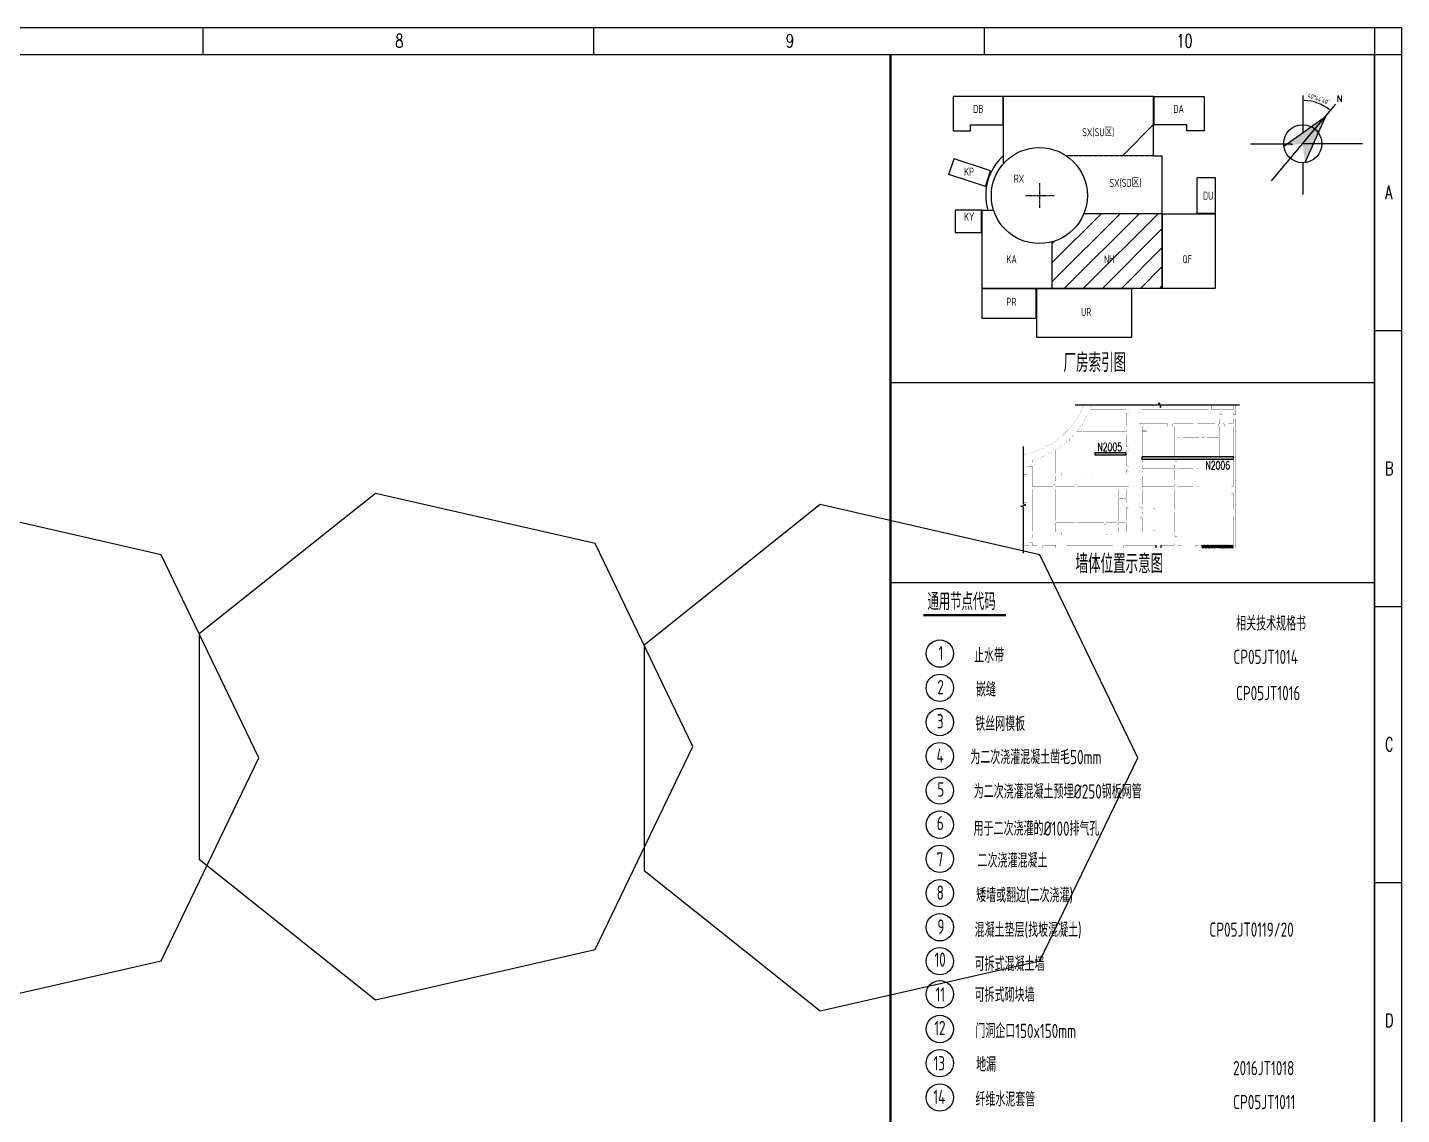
# Model space of a CAD drawing. Extents: x -383207 to 558143, y -95136 to 11777.
# Drawn here: x 440067 to 452838, y -83053 to -72949 of the extents above; entities that cross this region are included whole.
import ezdxf
from ezdxf.enums import TextEntityAlignment as Align

# ---------------------------------------------------------------- set-up
doc = ezdxf.new("R2010")
doc.units = 0
doc.linetypes.add('CENTER', pattern=[50.8, 31.75, -6.35, 6.35, -6.35])
doc.layers.get('0').update_dxf_attribs({"linetype": 'CONTINUOUS'})
for name, color, linetype in [('B版云线202106', 2, 'CONTINUOUS'), ('C77(文本)', 7, 'CONTINUOUS'), ('DIM', 3, 'CONTINUOUS'), ('NHFVVP_CenterLine', 4, 'CONTINUOUS'), ('NHJTTK', 7, 'CONTINUOUS'), ('TEXT', 4, 'CONTINUOUS'), ('THIN', 3, 'CONTINUOUS'), ('wall', 7, 'CONTINUOUS'), ('中心线', 2, 'CENTER'), ('缩略图', 4, 'CONTINUOUS')]:
    doc.layers.add(name, color=color, linetype=linetype)
doc.styles.add('HZ', font='TXT.shx', dxfattribs={"width": 0.7, "bigfont": 'hz.shx'})
doc.styles.add('RH', font='romans.shx', dxfattribs={"width": 0.7, "bigfont": 'hz.shx'})
doc.styles.add('ROMANT', font='ROMANT.shx', dxfattribs={"width": 0.618, "height": 450, "bigfont": 'ochinese.shx'})
doc.styles.add('S1', font='tssdeng.shx', dxfattribs={"width": 0.7, "bigfont": 'tssdchn.shx'})
doc.styles.add('TSSD_Dimension', font='Tssdeng.shx', dxfattribs={"width": 0.7, "bigfont": 'tssdchn.shx'})
doc.styles.add('TSSD_Label', font='tssdeng.shx', dxfattribs={"width": 0.7, "bigfont": 'hztxt.shx'})

# ---------------------------------------------------------------- blocks, each defined once
blk = doc.blocks.new('tk1')
at = {"color": 4, "flags": 128}
for points in [[(45509, -541568), (82684, -541568)], [(71544, -541568), (71544, -541818)], [(75174, -541568), (75174, -541818)], [(78804, -541568), (78804, -541818)], [(82434, -541568), (82434, -541818)], [(82684, -541568), (82684, -562593)]]:
    blk.add_lwpolyline(points, dxfattribs=at)
blk.add_lwpolyline([(46134, -541818), (82432, -541818), (82432, -562343), (46134, -562343)], close=True)
at = {"flags": 128}
for points in [[(82434, -541818), (82684, -541818)], [(82434, -544383), (82684, -544383)], [(82434, -546949), (82684, -546949)], [(82434, -549515), (82684, -549515)]]:
    blk.add_lwpolyline(points, dxfattribs=at)
at = {"layer": 'C77(文本)', "color": 4}
for p in [(77932, -541818), (82432, -554137)]:
    blk.add_line(p, (82432, -541818), dxfattribs=at)
at = {"color": 0, "style": 'HZ', "width": 0.7}
for s, p in [('8', (73332, -541755)), ('9', (76962, -541755)), ('10', (80592, -541755)), ('A', (82530, -543163)), ('B', (82530, -545729)), ('C', (82530, -548294)), ('D', (82530, -550860))]:
    blk.add_text(s, height=125, dxfattribs=at).set_placement(p)
blk = doc.blocks.new('slt')
at = {"layer": 'wall'}
h = blk.add_hatch(dxfattribs=at)
h.set_pattern_fill('JIS_STN_1E', color=6, scale=6.48, style=0)
h.set_pattern_definition([(45, (83181.353, -251063.5346), (-4.582052, 4.582052), []), (45, (83185.921, -251063.5346), (-4.582052, 4.582052), [6.48, -3.24])])
h.paths.add_polyline_path([(60981, -243685), (60689, -243685), (60689, -243711), (60981, -243711)])
for p, q in [((60261, -243685), (60261, -243711)), ((60310, -243685), (60310, -243711))]:
    blk.add_line(p, q, dxfattribs=at)
at = {"layer": 'wall', "const_width": 0.972}
for points in [[(59032, -242844, 0.25589), (59593, -242382)], [(59651, -242424, 0.013804), (59668, -242382)], [(59577, -242560, 0.036163), (59636, -242457)], [(59526, -242628, 0.022164), (59570, -242570, 0.022164)], [(59333, -242798, 0.045893), (59453, -242706)], [(59463, -242697, 0.019791), (59508, -242650)], [(59113, -242896, 0.064129), (59307, -242814)], [(59032, -242914, 0.009987), (59064, -242908)]]:
    blk.add_lwpolyline(points, format="xyb", dxfattribs=at)
for points in [[(59992, -242424), (59992, -242382)], [(60012, -242424), (60012, -242382)], [(60109, -242424), (60109, -242382)], [(60128, -242424), (60128, -242382)], [(60751, -242424), (60751, -242382)], [(60776, -242424), (60776, -242382)], [(60981, -242424), (60981, -242382)], [(61006, -242424), (61006, -242382)], [(59986, -242457), (59636, -242457)], [(59992, -242424), (59651, -242424)], [(59986, -242580), (59986, -242457)], [(60018, -242424), (60012, -242424)], [(60013, -242457), (60012, -242457)], [(60012, -242575), (60012, -242457)], [(60018, -242452), (60018, -242424)], [(60109, -242424), (60103, -242424)], [(60103, -242452), (60103, -242424)], [(60857, -242457), (60107, -242457)], [(60751, -242424), (60128, -242424)], [(60981, -242424), (60776, -242424)], [(60857, -242473), (60857, -242457)], [(60857, -242473), (60883, -242473)], [(60857, -242554), (60857, -242505)], [(60857, -242505), (60883, -242505)], [(60981, -242457), (60883, -242457)], [(60883, -242473), (60883, -242457)], [(60883, -242554), (60883, -242505)], [(60981, -242473), (60981, -242457)], [(60981, -242473), (61006, -242473)], [(60981, -242554), (60981, -242505)], [(60981, -242505), (61006, -242505)], [(61006, -242473), (61006, -242424)], [(61006, -243711), (61006, -242505)], [(59526, -242628), (59576, -242628)], [(59576, -242570), (59570, -242570)], [(59576, -242628), (59576, -242570)], [(59586, -242560), (59577, -242560)], [(59586, -242628), (59586, -242560)], [(59586, -242628), (59986, -242628)], [(59986, -242580), (60007, -242580)], [(59986, -242628), (59986, -242612)], [(59986, -242612), (60007, -242612)], [(60012, -242763), (60012, -242617)], [(60367, -242554), (60109, -242554)], [(60109, -242554), (60109, -242909)], [(60174, -242580), (60135, -242580)], [(60135, -242580), (60135, -242619)], [(60174, -242580), (60174, -242619), (60135, -242619)], [(60184, -242580), (60184, -242628), (60135, -242628)], [(60135, -242628), (60135, -242862)], [(60277, -242580), (60184, -242580)], [(60277, -242580), (60277, -242596)], [(60277, -242596), (60294, -242596)], [(60371, -242580), (60294, -242580)], [(60294, -242580), (60294, -242596)], [(60371, -242580), (60371, -242559)], [(60420, -242580), (60420, -242559)], [(60436, -242580), (60420, -242580)], [(60610, -242554), (60425, -242554)], [(60436, -242580), (60436, -242862)], [(60462, -242671), (60462, -242580)], [(60614, -242580), (60462, -242580)], [(60614, -242580), (60614, -242559)], [(60647, -242580), (60647, -242559)], [(60663, -242580), (60647, -242580)], [(60804, -242554), (60652, -242554)], [(60663, -242671), (60663, -242580)], [(60689, -242671), (60689, -242580)], [(60809, -242580), (60689, -242580)], [(60809, -242580), (60809, -242559)], [(60841, -242580), (60841, -242559)], [(60857, -242580), (60841, -242580)], [(60857, -242554), (60846, -242554)], [(60857, -242671), (60857, -242580)], [(60895, -242554), (60883, -242554)], [(60900, -242580), (60883, -242580)], [(60883, -242862), (60883, -242580)], [(60900, -242580), (60900, -242559)], [(60900, -242580), (60900, -242559)], [(60932, -242580), (60932, -242559)], [(60932, -242580), (60932, -242559)], [(60981, -242580), (60932, -242580)], [(60981, -242554), (60937, -242554)], [(60981, -242862), (60981, -242580)], [(59453, -242726), (59453, -242706)], [(59508, -242726), (59453, -242726)], [(59463, -242716), (59463, -242697)], [(59508, -242716), (59463, -242716)], [(59508, -242716), (59508, -242650)], [(59508, -243017), (59508, -242726)], [(59527, -242654), (59675, -242654)], [(59527, -242654), (59527, -243017)], [(59675, -243017), (59675, -242654)], [(59694, -242654), (59986, -242654)], [(59694, -242654), (59694, -242826)], [(59986, -242768), (59986, -242654)], [(59986, -242768), (60007, -242768)], [(60277, -242645), (60294, -242645)], [(60277, -242645), (60277, -242862)], [(60294, -242645), (60294, -242862)], [(60462, -242671), (60478, -242671)], [(60462, -242862), (60462, -242687)], [(60462, -242687), (60478, -242687)], [(60478, -242687), (60478, -242671)], [(60511, -242671), (60663, -242671)], [(60511, -242687), (60511, -242671)], [(60511, -242687), (60663, -242687)], [(60663, -242862), (60663, -242687)], [(60689, -242671), (60705, -242671)], [(60689, -242862), (60689, -242687)], [(60689, -242687), (60705, -242687)], [(60705, -242687), (60705, -242671)], [(60738, -242671), (60857, -242671)], [(60738, -242687), (60738, -242671)], [(60738, -242687), (60857, -242687)], [(60857, -242862), (60857, -242687)], [(59113, -242918), (59113, -242896)], [(59307, -243092), (59307, -242814)], [(59333, -242798), (59333, -243017)], [(59694, -242826), (59986, -242826)], [(59694, -242846), (59694, -243017)], [(59694, -242846), (59986, -242846)], [(59986, -242826), (59986, -242800)], [(59986, -242800), (60007, -242800)], [(59986, -242959), (59986, -242846)], [(60012, -242954), (60012, -242805)], [(60277, -242862), (60135, -242862)], [(60436, -242888), (60135, -242888)], [(60135, -242888), (60135, -242914)], [(60436, -242862), (60294, -242862)], [(60436, -242888), (60436, -242899)], [(60663, -242862), (60462, -242862)], [(60462, -242904), (60462, -242888)], [(60663, -242888), (60462, -242888)], [(60663, -242972), (60663, -242888)], [(60857, -242862), (60689, -242862)], [(60689, -243685), (60689, -242888)], [(60981, -242888), (60689, -242888)], [(60981, -242862), (60883, -242862)], [(60981, -243140), (60981, -242888)], [(59064, -242993), (59032, -242993)], [(59064, -243025), (59032, -243025)], [(59064, -242918), (59064, -242908)], [(59064, -242918), (59113, -242918)], [(59064, -242993), (59064, -242951)], [(59064, -242951), (59113, -242951)], [(59064, -243288), (59064, -243025)], [(59113, -243140), (59113, -242951)], [(59333, -243017), (59349, -243017)], [(59349, -243017), (59349, -243038)], [(59382, -243017), (59508, -243017)], [(59382, -243017), (59382, -243038)], [(59527, -243017), (59626, -243017)], [(59626, -243017), (59626, -243038)], [(59659, -243017), (59675, -243017)], [(59659, -243017), (59659, -243038)], [(59694, -243017), (59986, -243017)], [(59986, -242959), (60007, -242959)], [(59986, -243017), (59986, -242991)], [(59986, -242991), (60007, -242991)], [(60012, -243043), (60012, -242996)], [(60109, -242951), (60109, -243006)], [(60135, -242914), (60114, -242914)], [(60135, -242946), (60114, -242946)], [(60135, -243011), (60114, -243011)], [(60135, -242946), (60135, -242972)], [(60135, -242972), (60436, -242972)], [(60135, -242995), (60135, -243011)], [(60135, -242995), (60436, -242995)], [(60436, -242941), (60436, -242972)], [(60436, -242995), (60436, -243077)], [(60462, -242904), (60441, -242904)], [(60462, -242936), (60441, -242936)], [(60462, -242972), (60462, -242936)], [(60462, -242972), (60610, -242972)], [(60462, -243082), (60462, -242995)], [(60462, -242995), (60614, -242995)], [(60614, -242995), (60614, -242977)], [(60647, -242995), (60647, -242977)], [(60647, -242995), (60663, -242995)], [(60652, -242972), (60663, -242972)], [(60663, -243140), (60663, -242995)], [(59113, -243140), (59307, -243140)], [(59307, -243092), (59328, -243092)], [(59307, -243140), (59307, -243124)], [(59307, -243124), (59328, -243124)], [(59333, -243043), (59344, -243043)], [(59333, -243043), (59333, -243087)], [(59333, -243129), (59333, -243140)], [(59333, -243140), (59508, -243140)], [(59386, -243043), (59508, -243043)], [(59508, -243092), (59508, -243043)], [(59523, -243092), (59508, -243092)], [(59508, -243140), (59508, -243124)], [(59523, -243124), (59508, -243124)], [(59527, -243043), (59621, -243043)], [(59527, -243043), (59527, -243087)], [(59527, -243129), (59527, -243140)], [(59527, -243140), (60012, -243140)], [(59664, -243043), (60012, -243043)], [(60012, -243281), (60012, -243140)], [(60109, -243048), (60109, -243301)], [(60135, -243043), (60114, -243043)], [(60135, -243043), (60135, -243140)], [(60135, -243140), (60436, -243140)], [(60436, -243119), (60436, -243140)], [(60462, -243082), (60441, -243082)], [(60462, -243114), (60441, -243114)], [(60462, -243114), (60462, -243140)], [(60462, -243140), (60610, -243140)], [(60614, -243166), (60614, -243145)], [(60647, -243166), (60647, -243145)], [(60652, -243140), (60663, -243140)], [(60981, -243205), (60964, -243205), (60964, -243140), (60981, -243140)], [(59113, -243166), (59307, -243166)], [(59113, -243561), (59113, -243166)], [(59307, -243562), (59307, -243166)], [(59333, -243166), (59898, -243166)], [(59333, -243166), (59333, -243458)], [(59898, -243166), (59898, -243458)], [(59915, -243166), (59986, -243166)], [(59915, -243244), (59915, -243166)], [(59915, -243244), (59986, -243244)], [(59915, -243370), (59915, -243254)], [(59915, -243254), (59986, -243254)], [(59986, -243244), (59986, -243166)], [(59986, -243286), (59986, -243254)], [(60135, -243166), (60239, -243166)], [(60135, -243166), (60135, -243306)], [(60239, -243166), (60239, -243312)], [(60258, -243312), (60258, -243166)], [(60258, -243166), (60436, -243166)], [(60436, -243166), (60436, -243354)], [(60462, -243604), (60462, -243166)], [(60462, -243166), (60614, -243166)], [(60647, -243166), (60663, -243166)], [(60663, -243685), (60663, -243166)], [(60981, -243354), (60981, -243205)], [(59064, -243288), (59032, -243288)], [(59064, -243321), (59032, -243321)], [(59064, -243545), (59064, -243321)], [(59915, -243370), (59986, -243370)], [(59915, -243458), (59915, -243380)], [(59915, -243380), (59986, -243380)], [(59986, -243370), (59986, -243335)], [(59986, -243458), (59986, -243380)], [(60012, -243587), (60012, -243340)], [(60109, -243343), (60109, -243388)], [(60135, -243306), (60114, -243306)], [(60135, -243338), (60114, -243338)], [(60135, -243393), (60114, -243393)], [(60135, -243338), (60135, -243354)], [(60135, -243354), (60239, -243354)], [(60135, -243374), (60239, -243374)], [(60135, -243374), (60135, -243393)], [(60239, -243312), (60258, -243312)], [(60239, -243344), (60239, -243354)], [(60239, -243344), (60258, -243344)], [(60239, -243374), (60239, -243519)], [(60258, -243354), (60258, -243344)], [(60258, -243354), (60436, -243354)], [(60258, -243519), (60258, -243374)], [(60258, -243374), (60436, -243374)], [(60436, -243374), (60436, -243562)], [(60981, -243419), (60964, -243419), (60964, -243354), (60981, -243354)], [(59333, -243458), (59898, -243458)], [(59333, -243477), (59333, -243562)], [(59333, -243477), (59508, -243477)], [(59508, -243562), (59508, -243477)], [(59527, -243477), (59780, -243477)], [(59527, -243477), (59527, -243562)], [(59780, -243477), (59780, -243490)], [(59780, -243490), (59791, -243490)], [(59780, -243523), (59780, -243562)], [(59780, -243523), (59791, -243523)], [(59796, -243477), (59898, -243477)], [(59796, -243485), (59796, -243477)], [(59796, -243562), (59796, -243528)], [(59898, -243490), (59898, -243477)], [(59898, -243490), (59915, -243490)], [(59898, -243562), (59898, -243523)], [(59898, -243523), (59915, -243523)], [(59915, -243458), (59986, -243458)], [(59915, -243490), (59915, -243477)], [(59915, -243477), (59986, -243477)], [(59915, -243562), (59915, -243523)], [(59986, -243477), (59986, -243562)], [(60109, -243430), (60109, -243587)], [(60135, -243425), (60114, -243425)], [(60135, -243425), (60135, -243562)], [(60239, -243519), (60258, -243519)], [(60981, -243685), (60981, -243419)], [(59064, -243545), (59032, -243545)], [(59087, -243587), (59032, -243587)], [(59087, -243587), (59087, -243612)], [(59113, -243612), (59087, -243612)], [(59113, -243660), (59087, -243660)], [(59087, -243660), (59087, -243685)], [(59113, -243562), (59307, -243562)], [(59113, -243587), (59344, -243587)], [(59113, -243587), (59113, -243587)], [(59113, -243612), (59113, -243587)], [(59113, -243685), (59113, -243660)], [(59333, -243562), (59349, -243562)], [(59349, -243562), (59349, -243583)], [(59382, -243562), (59508, -243562)], [(59382, -243562), (59382, -243583)], [(59386, -243587), (59804, -243587)], [(59527, -243562), (59780, -243562)], [(59796, -243562), (59809, -243562)], [(59809, -243562), (59809, -243583)], [(59842, -243562), (59898, -243562)], [(59842, -243562), (59842, -243583)], [(59847, -243587), (60012, -243587)], [(59915, -243562), (59986, -243562)], [(60109, -243587), (60436, -243587)], [(60135, -243562), (60239, -243562)], [(60239, -243552), (60239, -243562)], [(60239, -243552), (60258, -243552)], [(60258, -243562), (60258, -243552)], [(60258, -243562), (60436, -243562)], [(60436, -243587), (60436, -243604)], [(60436, -243604), (60462, -243604)], [(59087, -243685), (59032, -243685)], [(59163, -243711), (59032, -243711)], [(59158, -243685), (59113, -243685)], [(59163, -243690), (59163, -243711)], [(59212, -243690), (59212, -243711)], [(59333, -243711), (59212, -243711)], [(59333, -243685), (59216, -243685)], [(59333, -243685), (59333, -243711)], [(59863, -243685), (59430, -243685)], [(59430, -243685), (59430, -243711)], [(59868, -243711), (59430, -243711)], [(59868, -243690), (59868, -243711)], [(59965, -243690), (59965, -243711)], [(60261, -243711), (59965, -243711)], [(60261, -243685), (59970, -243685)], [(60261, -243685), (60261, -243711)], [(60436, -243685), (60310, -243685)], [(60310, -243711), (60310, -243685)], [(60490, -243711), (60310, -243711)], [(60436, -243668), (60436, -243685)], [(60436, -243668), (60462, -243668)], [(60462, -243685), (60462, -243668)], [(60495, -243685), (60462, -243685)], [(60495, -243706), (60495, -243685)], [(60663, -243685), (60631, -243685)], [(60631, -243706), (60631, -243685)], [(61006, -243711), (60636, -243711)], [(60981, -243685), (60689, -243685)]]:
    blk.add_lwpolyline(points, dxfattribs=at)
at = {"layer": 'wall', "ltscale": 10, "const_width": 0.972}
for points in [[(60018, -242452), (60013, -242452), (60013, -242457)], [(60103, -242452), (60107, -242452), (60107, -242457)], [(60007, -242580), (60007, -242575), (60012, -242575)], [(60007, -242612), (60007, -242617), (60012, -242617)], [(60371, -242559), (60367, -242559), (60367, -242554)], [(60420, -242559), (60425, -242559), (60425, -242554)], [(60614, -242559), (60610, -242559), (60610, -242554)], [(60647, -242559), (60652, -242559), (60652, -242554)], [(60809, -242559), (60804, -242559), (60804, -242554)], [(60841, -242559), (60846, -242559), (60846, -242554)], [(60900, -242559), (60895, -242559), (60895, -242554)], [(60932, -242559), (60937, -242559), (60937, -242554)], [(60007, -242768), (60007, -242763), (60012, -242763)], [(60007, -242800), (60007, -242805), (60012, -242805)], [(60007, -242959), (60007, -242954), (60012, -242954)], [(60007, -242991), (60007, -242996), (60012, -242996)], [(60114, -242914), (60114, -242909), (60109, -242909)], [(60114, -242946), (60114, -242951), (60109, -242951)], [(60114, -243011), (60114, -243006), (60109, -243006)], [(60441, -242904), (60441, -242899), (60436, -242899)], [(60441, -242936), (60441, -242941), (60436, -242941)], [(60614, -242977), (60610, -242977), (60610, -242972)], [(60647, -242977), (60652, -242977), (60652, -242972)], [(59328, -243092), (59328, -243087), (59333, -243087)], [(59328, -243124), (59328, -243129), (59333, -243129)], [(59349, -243038), (59344, -243038), (59344, -243043)], [(59382, -243038), (59386, -243038), (59386, -243043)], [(59523, -243092), (59523, -243087), (59527, -243087)], [(59523, -243124), (59523, -243129), (59527, -243129)], [(59626, -243038), (59621, -243038), (59621, -243043)], [(59659, -243038), (59664, -243038), (59664, -243043)], [(60114, -243043), (60114, -243048), (60109, -243048)], [(60441, -243082), (60441, -243077), (60436, -243077)], [(60441, -243114), (60441, -243119), (60436, -243119)], [(60614, -243145), (60610, -243145), (60610, -243140)], [(60647, -243145), (60652, -243145), (60652, -243140)], [(60007, -243286), (59986, -243286)], [(59986, -243335), (60007, -243335)], [(60007, -243286), (60007, -243281), (60012, -243281)], [(60007, -243335), (60007, -243340), (60012, -243340)], [(60114, -243306), (60114, -243301), (60109, -243301)], [(60114, -243338), (60114, -243343), (60109, -243343)], [(60114, -243393), (60114, -243388), (60109, -243388)], [(59791, -243490), (59791, -243485), (59796, -243485)], [(59791, -243523), (59791, -243528), (59796, -243528)], [(60114, -243425), (60114, -243430), (60109, -243430)], [(59349, -243583), (59344, -243583), (59344, -243587)], [(59382, -243583), (59386, -243583), (59386, -243587)], [(59809, -243583), (59804, -243583), (59804, -243587)], [(59842, -243583), (59847, -243583), (59847, -243587)], [(59163, -243690), (59158, -243690), (59158, -243685)], [(59212, -243690), (59216, -243690), (59216, -243685)], [(59868, -243690), (59863, -243690), (59863, -243685)], [(59965, -243690), (59970, -243690), (59970, -243685)], [(60495, -243706), (60490, -243706), (60490, -243711)], [(60631, -243706), (60636, -243706), (60636, -243711)]]:
    blk.add_lwpolyline(points, dxfattribs=at)
at = {"layer": 'wall'}
blk.add_arc((59576, -242570), 0.0162, 0, 90, dxfattribs=at)
blk = doc.blocks.new('_ClosedBlank')
at = {"color": 0}
blk.add_lwpolyline([(0, 0, 0, 0.658, 0), (-2.5, 0, 0.658, 0.658, 0)], format="xyseb", dxfattribs=at)
blk = doc.blocks.new('A$C5E8E3E41')
at = {"layer": 'DIM'}
blk.add_line((160, -2794), (1787, -851), dxfattribs=at)
blk.add_arc((0, -2986), 2685, 52.20852, 87.86565, dxfattribs=at)
at = {"layer": '缩略图'}
for p, q in [((0, 0), (0, -2316)), ((-1925, -5287), (2050, -536)), ((-3235, -2986), (-671, -2986)), ((3695, -2985), (0, -2986)), ((0, -4168), (0, -6137))]:
    blk.add_line(p, q, dxfattribs=at)
blk.add_lwpolyline([(-1172, -3135), (1408, -1304), (135, -4160)], dxfattribs=at)
blk.add_circle((0, -2986), 1181, dxfattribs=at)
blk.add_point((-669, -3033), dxfattribs=at)
blk.add_point((-669, -3033), dxfattribs=at)
for points in [[(0, -2986), (-1172, -3135), (1408, -1304)], [(135, -4160), (1408, -1304), (0, -2986)]]:
    blk.add_solid(points, dxfattribs=at)
at = {"layer": 'DIM', "xscale": 100, "yscale": 100, "zscale": 100}
for p, rotation in [((0, -301), 178.9328260940947), ((1723, -927), 321.1413489768363)]:
    blk.add_blockref('_ClosedBlank', p, dxfattribs=dict(at, rotation=rotation))
at = {"layer": 'DIM', "color": 7, "insert": (1004, -222), "char_height": 300, "attachment_point": 5, "rotation": 340.03709, "style": 'TSSD_Dimension'}
blk.add_mtext('\\A1;40°44\'40"', dxfattribs=at)
at = {"layer": '缩略图', "style": 'ROMANT'}
blk.add_text('N', height=400, dxfattribs=at).set_placement((2099, -395))
blk = doc.blocks.new('A$C3CC76250')
at = {"layer": 'TEXT', "lineweight": 30}
h = blk.add_hatch(dxfattribs=at)
h.set_pattern_fill('ANSI31', color=256, scale=3000, style=0)
h.set_pattern_definition([(45, (-770190, -402651), (-6735.19, 6735.19), [])])
h.paths.add_polyline_path([(1880, 0), (1880, -2491, -0.375525), (4213, -2205), (7459, -2205), (7459, 0)])
h.paths.add_polyline_path([(4726, -1554), (6007, -1554), (6007, -1104), (4726, -1104)], flags=24)
h = blk.add_hatch(dxfattribs=at)
h.set_pattern_fill('ANSI31', color=5, scale=4000, style=0)
h.set_pattern_definition([(45, (-510316.34, 2095162.27), (-353.55339, 353.55339), [])])
h.paths.add_polyline_path([(7781, -4361), (4861, -4361, -0.231141), (3690, -5401), (3690, -7140), (7781, -7140)])
h.paths.add_polyline_path([(5553, -6236), (5965, -6236), (5965, -5872), (5553, -5872)], flags=24)
at = {"linetype": 'CENTER', "ltscale": 0.3}
blk.add_line((7459, -2205), (4213, -2205), dxfattribs=at)
at = {"layer": '中心线'}
for p, q in [((3210, -3227), (3210, -4134)), ((2709, -3682), (3757, -3682))]:
    blk.add_line(p, q, dxfattribs=at)
at = {"layer": '缩略图'}
for p, q in [((7459, 0), (1880, 0)), ((1880, -2491), (1880, 0)), ((7459, -2205), (7459, 0)), ((-152, -2905), (39, -2319)), ((1397, -2765), (39, -2319)), ((7459, -2205), (7781, -2205)), ((7781, -7140), (7781, -2205)), ((1202, -3349), (-152, -2905)), ((1202, -3349), (1397, -2765)), ((1068, -4221), (1068, -7140)), ((1068, -4221), (1509, -4221)), ((7781, -4361), (4861, -4361)), ((3690, -7140), (3690, -5401)), ((3690, -7140), (1068, -7140)), ((7781, -7140), (3690, -7140))]:
    blk.add_line(p, q, dxfattribs=at)
for points in [[(0, -1281), (651, -1281), (651, -1050), (1862, -1050), (1862, 0), (0, 0), (0, -1281)], [(9339, -1281), (8688, -1281), (8688, -1050), (7477, -1050), (7477, 0), (9339, 0), (9339, -1281)], [(1068, -7147), (1068, -8239), (3097, -8239), (3097, -7147), (1068, -7147)]]:
    blk.add_lwpolyline(points, dxfattribs=at)
for points in [[(9083, -4354), (9083, -3017), (9748, -3017), (9748, -4354)], [(1057, -4221), (77, -4221), (77, -5061), (1057, -5061)], [(7788, -4361), (9748, -4361), (9748, -7140), (7788, -7140)], [(3105, -8953), (6654, -8953), (6654, -7147), (3105, -7147)]]:
    blk.add_lwpolyline(points, close=True, dxfattribs=at)
blk.add_circle((3210, -3682), 1785, dxfattribs=at)
blk.add_arc((3210, -3682), 1995, 131.8145, 195.6747, dxfattribs=at)
at = {"layer": 'TEXT', "color": 7, "lineweight": 30, "xscale": 0.6000000000000001, "yscale": 0.6000000000000001, "zscale": 0.6000000000000001}
blk.add_blockref('A$C5E8E3E41', (13001, 36), dxfattribs=at)
at = {"color": 0, "linetype": 'ByBlock', "style": 'TSSD_Label', "width": 0.7}
for s, p in [('DB', (748, -610)), ('DA', (8191, -610)), ('KP', (411, -2945)), ('RX', (2258, -3207)), ('DU', (9291, -3840)), ('KY', (411, -4620)), ('KA', (1987, -6198)), ('NH', (5613, -6198)), ('QF', (8525, -6198)), ('PR', (1987, -7785)), ('UR', (4761, -8162))]:
    blk.add_text(s, height=300, dxfattribs=at).set_placement(p)
at = {"linetype": 'ByBlock', "style": 'TSSD_Label', "width": 0.7}
for s, p in [('SX(SU区)', (4801, -1479)), ('SX(SD区)', (5813, -3361))]:
    blk.add_text(s, height=300, dxfattribs=at).set_placement(p)
blk = doc.blocks.new('A$C4f303797')
at = {"layer": 'TEXT', "color": 7, "lineweight": 30, "xscale": 0.5, "yscale": 0.5, "zscale": 0.5}
blk.add_blockref('A$C3CC76250', (76, 4477), dxfattribs=at)
at = {"layer": 'C77(文本)', "color": 0, "style": 'S1', "width": 0.7}
blk.add_text('厂房索引图', height=350, dxfattribs=at).set_placement((2130, -751), align=Align.BOTTOM_LEFT)
blk = doc.blocks.new('A$Cc6a5050b')
at = {"layer": 'NHFVVP_CenterLine', "ltscale": 10}
blk.add_blockref('A$C4f303797', (-7851, -5335), dxfattribs=at)

msp = doc.modelspace()

# ---------------------------------------------------------------- hatches: boundary and pattern name
at = {"layer": 'B版云线202106'}
h = msp.add_hatch(color=256, dxfattribs=at)
h.dxf.hatch_style = 1
h.paths.add_polyline_path([(449986.8, -76921.3), (450278.4, -76921.3), (450278.4, -76901.9), (449986.8, -76901.9)])
h.paths.add_polyline_path([(450427.4, -76937.5), (451273.1, -76937.5), (451273.1, -76963.4), (450427.4, -76963.4)])

# ---------------------------------------------------------------- linework, layer by layer
for points in [[(415663.1, -72948.5), (452838.1, -72948.5), (452838.1, -93973.5), (415663.1, -93973.5)], [(442218.7, -79737.2), (441310, -77850.1), (439268, -77384.1), (437630.4, -78690), (437630.4, -80784.5), (439268, -82090.4), (441310, -81624.3)], [(446252.7, -79633.5), (445344, -77746.4), (443302, -77280.4), (441664.4, -78586.3), (441664.4, -80680.8), (443302, -81986.7), (445344, -81520.6)], [(450386.7, -79737.2), (449477.9, -77850.1), (447435.9, -77384.1), (445798.4, -78690), (445798.4, -80784.5), (447435.9, -82090.4), (449477.9, -81624.3)]]:
    msp.add_lwpolyline(points, close=True)
at = {"layer": 'C77(文本)', "const_width": 23.9}
msp.add_lwpolyline([(448395.1, -78411.3), (449161.4, -78411.3)], dxfattribs=at)
at = {"layer": 'C77(文本)', "color": 4}
for centre in [(448547.5, -78768.9), (448547.5, -79086.9), (448547.5, -79404.9), (448547.5, -79722.9), (448547.5, -80040.9), (448547.5, -80358.9), (448547.5, -80676.9), (448547.5, -80994.9), (448547.5, -81312.9), (448547.5, -81627.3), (448547.5, -81935.5), (448547.5, -82258.3), (448547.5, -82576.3), (448547.5, -82894.3)]:
    msp.add_circle(centre, 127.2, dxfattribs=at)
at = {"layer": 'NHJTTK', "ltscale": 0.01}
for points in [[(449986.8, -76921.3), (450278.4, -76921.3), (450278.4, -76901.9), (449986.8, -76901.9)], [(450427.4, -76937.5), (451273.1, -76937.5), (451273.1, -76963.4), (450427.4, -76963.4)]]:
    msp.add_lwpolyline(points, close=True, dxfattribs=at)
at = {"layer": 'THIN', "ltscale": 0.01}
for points in [[(449804.4, -76457.7), (450579.2, -76457.7), (450586.2, -76435.7), (450598.2, -76479.7), (450605.2, -76457.7), (451332.1, -76457.7)], [(449324.2, -77835.3), (449324.2, -77406.1), (449302.2, -77399.1), (449346.2, -77387.1), (449324.2, -77380.1), (449324.2, -76843.8)]]:
    msp.add_lwpolyline(points, dxfattribs=at)
at = {"layer": '缩略图'}
for p, q in [((448088.1, -76249.7), (452588.1, -76249.7)), ((448088.1, -78106.4), (452588.1, -78106.4))]:
    msp.add_line(p, q, dxfattribs=at)
at = {"layer": '缩略图', "const_width": 20}
msp.add_lwpolyline([(452588.1, -87585.7), (448088.1, -87585.7), (448088.1, -73198.5)], dxfattribs=at)

# ---------------------------------------------------------------- block references
at = {"layer": 'B版云线202106'}
msp.add_blockref('tk1', (370154.3, 468619.2), dxfattribs=at)
at = {"layer": 'B版云线202106', "xscale": 0.5, "yscale": 0.5, "zscale": 0.5}
msp.add_blockref('A$Cc6a5050b', (452557, -73161.3), dxfattribs=at)
at = {"layer": 'NHJTTK'}
msp.add_blockref('slt', (390292.5, 165924.2), dxfattribs=at)

# ---------------------------------------------------------------- texts
at = {"layer": 'C77(文本)', "color": 0, "style": 'S1', "width": 0.7}
msp.add_text('墙体位置示意图', height=175, dxfattribs=at).set_placement((449808.2, -78074.3), align=Align.BOTTOM_LEFT)
at = {"layer": 'C77(文本)', "style": 'S1', "width": 0.7}
msp.add_text('通用节点代码', height=159, dxfattribs=at).set_placement((448431.6, -78365))
at = {"layer": 'C77(文本)', "color": 4, "style": 'S1', "width": 0.7}
for s, p in [('相关技术规格书', (451301.4, -78555.2)), ('1', (448534.6, -78831.1)), ('止水带', (448865.4, -78853.9)), ('CP05JT1014', (451275.4, -78865.3)), ('2', (448524.1, -79146.2)), ('嵌缝', (448883.4, -79168)), ('CP05JT1016', (451299.9, -79201.8)), ('3', (448520.2, -79464.4)), ('铁丝网模板', (448876.5, -79487.4)), ('4', (448515.7, -79782.9)), (' 为二次浇灌混凝土凿毛50mm', (448774.1, -79797.2)), ('5', (448523.8, -80097.5)), ('为二次浇灌混凝土预埋%%C250钢板网管', (448862.3, -80116.9)), ('6', (448519.5, -80410.4)), ('用于二次浇灌的%%c100排气孔', (448861.2, -80461.4)), ('7', (448517.8, -80747.9)), ('二次浇灌混凝土', (448897.9, -80758.9)), ('8', (448517.7, -81057.2)), ('矮墙或翻边(二次浇灌)', (448884.4, -81080.6)), ('9', (448524.5, -81372.1)), ('混凝土垫层(找坡混凝土)', (448870.8, -81403.6)), ('CP05JT0119/20', (451052.2, -81401)), ('10', (448497.1, -81679.3)), ('可拆式混凝土墙', (448870.8, -81719.1)), ('11', (448506.9, -82003.3)), ('可拆式砌块墙', (448870.8, -82006.3)), ('12', (448495.3, -82315.2)), ('门洞企口150x150mm', (448877.6, -82342.7)), ('13', (448489, -82643)), ('地漏', (448884.4, -82654.3)), ('2016JT1018', (451272.9, -82688)), ('14', (448487.4, -82955.5)), ('纤维水泥套管', (448877.6, -82978.7)), ('CP05JT1011', (451272.9, -83003.6))]:
    msp.add_text(s, height=132.5, dxfattribs=at).set_placement(p)
at = {"layer": 'TEXT', "color": 6, "style": 'RH', "width": 0.7}
for s, p in [('N2005', (450011.7, -76885.6)), ('N2006', (451015.4, -77056.3))]:
    msp.add_text(s, height=75, dxfattribs=at).set_placement(p)

doc.saveas('drawing.dxf')
